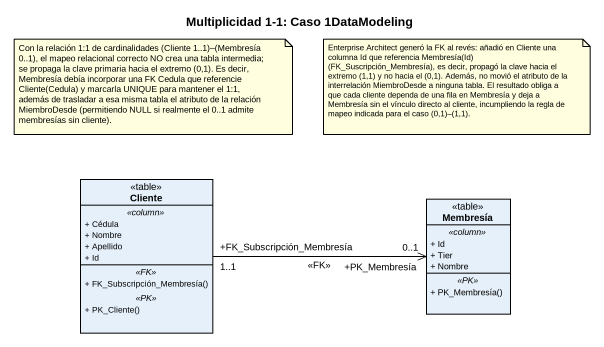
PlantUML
@startuml
title Multiplicidad 1-1: Caso 1DataModeling
hide circle
hide empty members
skinparam classAttributeIconSize 0
class Cliente <<table>> {
  .. <<column>> ..
  + Cédula
  + Nombre
  + Apellido
  + Id
  .. <<FK>> ..
  + FK_Subscripción_Membresía()
  .. <<PK>> ..
  + PK_Cliente()
}
class Membresía <<table>> {
  .. <<column>> ..
  + Id
  + Tier
  + Nombre
  .. <<PK>> ..
  + PK_Membresía()
}
Cliente "+FK_Subscripción_Membresía\n1..1" -right-> "+PK_Membresía\n0..1" Membresía : <<FK>>
note as N1
  Con la relación 1:1 de cardinalidades (Cliente 1..1)–(Membresía 0..1), el mapeo relacional correcto NO crea una tabla intermedia; se propaga la clave primaria hacia el extremo (0,1). Es decir, Membresía debía incorporar una FK Cedula que referencie Cliente(Cedula) y marcarla UNIQUE para mantener el 1:1, además de trasladar a esa misma tabla el atributo de la relación MiembroDesde (permitiendo NULL si realmente el 0..1 admite membresías sin cliente).
end note
note as N2
  Enterprise Architect generó la FK al revés: añadió en Cliente una columna Id que referencia Membresía(Id) (FK_Suscripción_Membresía), es decir, propagó la clave hacia el extremo (1,1) y no hacia el (0,1). Además, no movió el atributo de la interrelación MiembroDesde a ninguna tabla. El resultado obliga a que cada cliente dependa de una fila en Membresía y deja a Membresía sin el vínculo directo al cliente, incumpliendo la regla de mapeo indicada para el caso (0,1)–(1,1).
end note
@enduml
